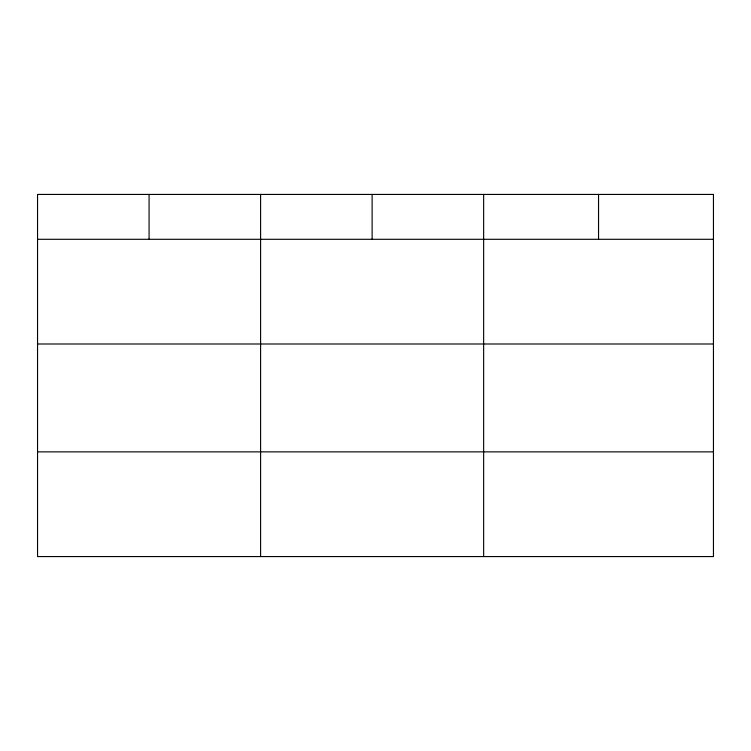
<?xml version="1.0" encoding="UTF-8"?>
<svg xmlns="http://www.w3.org/2000/svg" width="751" height="751" viewBox="0 0 751 751"><rect width="100%" height="100%" fill="white"/><g stroke="black" fill="none" stroke-linecap="round" stroke-linejoin="round"><path stroke-width="1.13" d="M37.55 239.297L713.45 239.297M37.55 343.996L713.45 343.996M37.55 451.867L713.45 451.867M598.547 194.434L598.547 239.297M483.644 194.434L483.644 556.566M372.12 194.434L372.12 239.297M260.597 194.434L260.597 556.566M149.073 194.434L149.073 239.297M713.45 194.434L37.55 194.434L37.55 556.566L713.45 556.566L713.45 194.434"/></g></svg>
